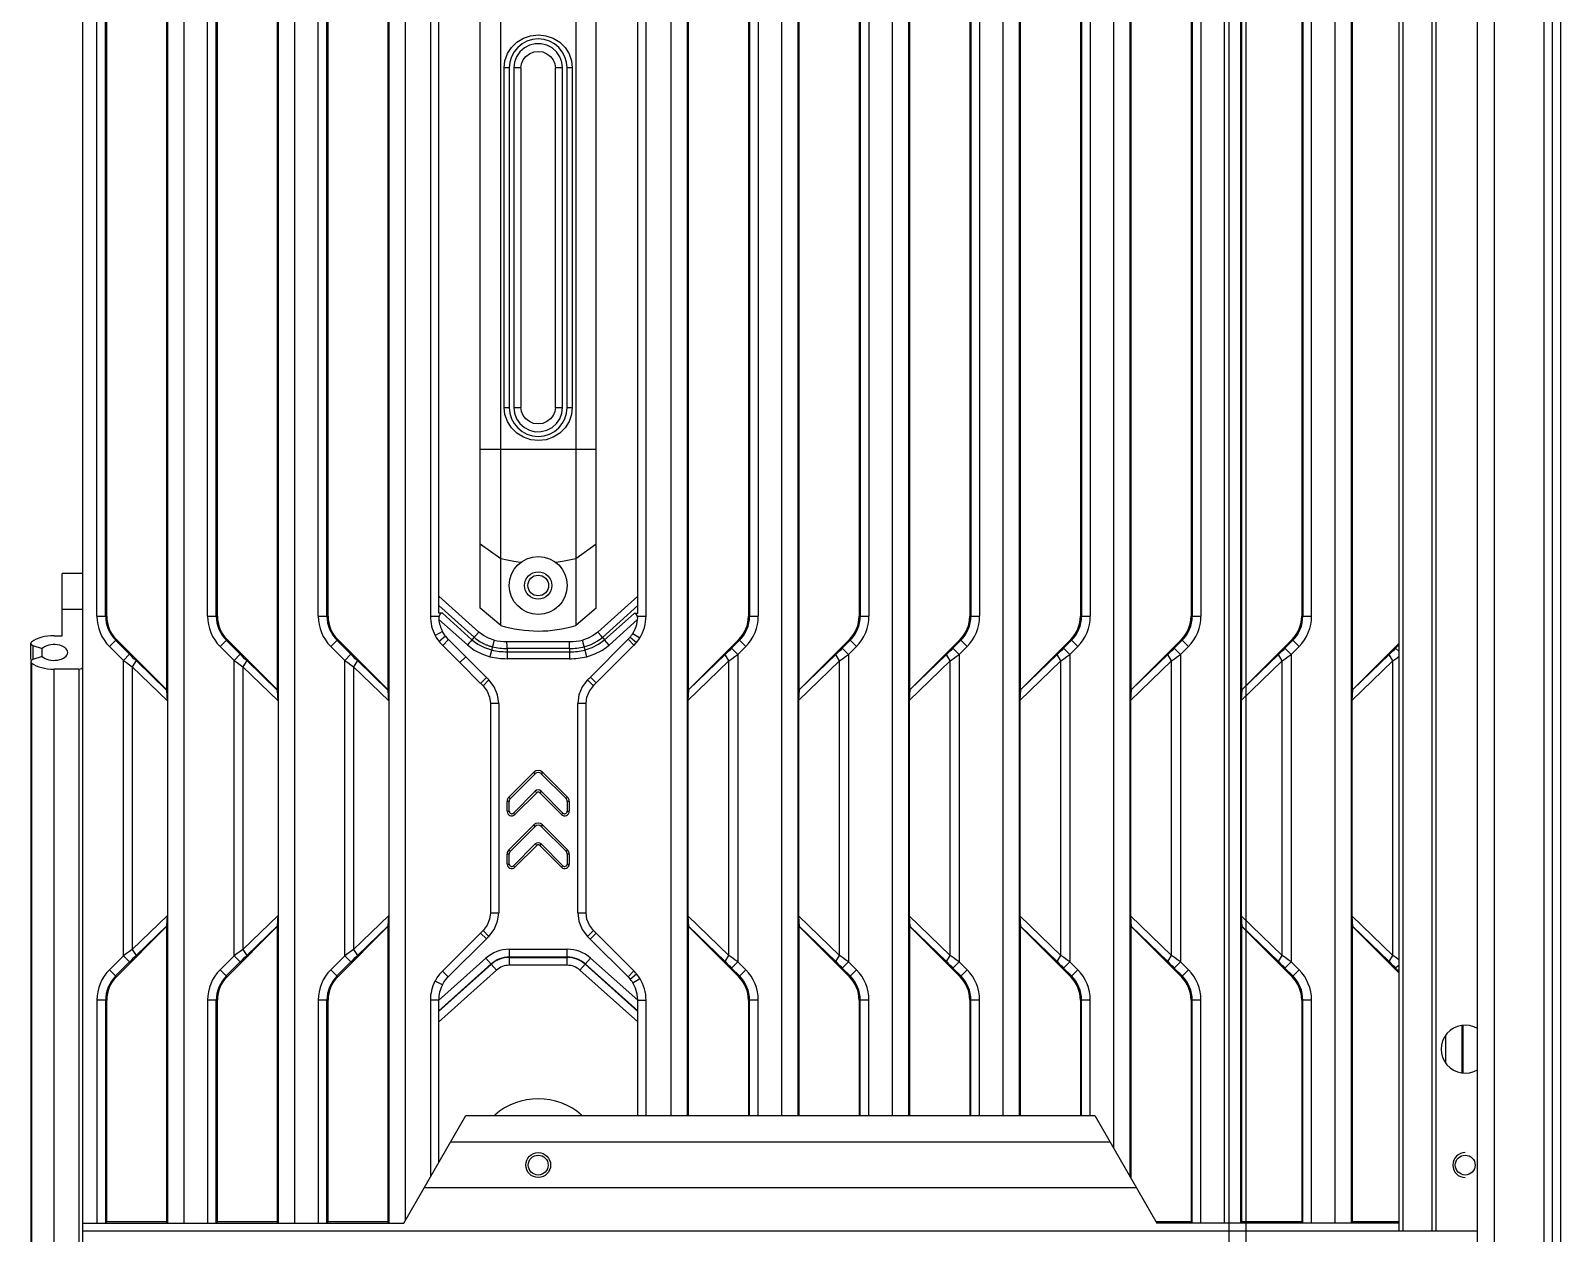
# Model space of a CAD drawing. Header units: millimetres. Extents: x -3132 to 28633, y 682 to 5849.
# Drawn here: x 23874.6 to 24059.4, y 4590.5 to 4735.7 of the extents above; entities that cross this region are included whole.
import ezdxf

# ---------------------------------------------------------------- set-up
doc = ezdxf.new("R2010")
doc.units = ezdxf.units.MM
doc.layers.add('02___PRT_ALL_AXES', color=7, linetype='Continuous')

# ---------------------------------------------------------------- blocks, each defined once
blk = doc.blocks.new('134567')
at = {"color": 7, "linetype": 'Continuous'}
for p, q in [((3525.58, -350.66), (3525.58, 376.34)), ((3535.82, 143.82), (3535.82, 366.84)), ((3537.81, 143.84), (3537.81, 366.84)), ((3549.19, 143.82), (3549.19, 366.84)), ((3551.18, 143.84), (3551.18, 366.84)), ((3562.56, 143.82), (3562.56, 366.84)), ((3564.55, 144.23), (3564.55, 366.84)), ((3596.61, 366.84), (3596.61, 156.84)), ((3598.61, 156.84), (3598.61, 366.84)), ((3609.98, 366.84), (3609.98, 156.84)), ((3611.98, 156.84), (3611.98, 366.84)), ((3623.35, 366.84), (3623.35, 156.84)), ((3625.35, 156.84), (3625.35, 366.84)), ((3636.72, 366.84), (3636.72, 156.84)), ((3638.72, 156.84), (3638.72, 366.84)), ((3650.09, 366.84), (3650.09, 152.93)), ((3652.09, 149.48), (3652.09, 366.84)), ((3663.46, 366.84), (3663.46, 143.84)), ((3665.46, 143.82), (3665.46, 366.84)), ((3694.08, -323.66), (3694.08, 349.34)), ((3696.08, 349.34), (3696.08, -323.66)), ((3703.08, 349.34), (3703.08, -323.66)), ((3676.83, 348.84), (3676.83, 143.84)), ((3678.83, 143.82), (3678.83, 348.84)), ((3684.58, 142.84), (3684.58, 348.84)), ((3685.08, 142.84), (3685.08, 348.84)), ((3688.58, 142.84), (3688.58, 346.84)), ((3689.08, 142.84), (3689.08, 323.84)), ((3535.67, 317.43), (3535.67, 208.26)), ((3549.04, 317.43), (3549.04, 208.26)), ((3562.41, 317.43), (3562.41, 208.26)), ((3598.75, 208.25), (3598.75, 317.44)), ((3612.12, 208.25), (3612.12, 317.44)), ((3625.49, 208.25), (3625.49, 317.44)), ((3638.86, 208.25), (3638.86, 317.44)), ((3652.23, 208.25), (3652.23, 317.44)), ((3665.6, 208.25), (3665.6, 317.44)), ((3678.97, 208.25), (3678.97, 317.44)), ((3576.05, 216.02), (3576.05, 309.67)), ((3585.11, 309.68), (3585.11, 216.01)), ((3527.26, 217.14), (3527.26, 308.55)), ((3528.31, 217.14), (3528.31, 308.55)), ((3528.45, 217.14), (3528.45, 308.55)), ((3540.63, 217.14), (3540.63, 308.55)), ((3541.68, 217.14), (3541.68, 308.55)), ((3541.82, 217.14), (3541.82, 308.55)), ((3554, 217.14), (3554, 308.55)), ((3555.05, 217.14), (3555.05, 308.55)), ((3555.19, 217.14), (3555.19, 308.55)), ((3567.55, 308.55), (3567.55, 217.14)), ((3568.55, 308.47), (3568.55, 217.49)), ((3573.58, 218.11), (3573.58, 307.58)), ((3587.58, 218.1), (3587.58, 307.59)), ((3592.61, 217.47), (3592.61, 308.49)), ((3593.61, 217.14), (3593.61, 308.54)), ((3605.98, 308.55), (3605.98, 217.14)), ((3606.11, 308.55), (3606.11, 217.14)), ((3607.17, 308.55), (3607.17, 217.14)), ((3619.35, 308.55), (3619.35, 217.14)), ((3619.48, 308.55), (3619.48, 217.14)), ((3620.54, 308.55), (3620.54, 217.14)), ((3632.72, 308.55), (3632.72, 217.14)), ((3632.85, 308.55), (3632.85, 217.14)), ((3633.91, 308.55), (3633.91, 217.14)), ((3646.09, 308.55), (3646.09, 217.14)), ((3646.22, 308.55), (3646.22, 217.14)), ((3647.28, 308.55), (3647.28, 217.14)), ((3659.46, 308.55), (3659.46, 217.14)), ((3659.59, 308.55), (3659.59, 217.14)), ((3660.65, 308.55), (3660.65, 217.14)), ((3672.83, 308.55), (3672.83, 217.14)), ((3672.96, 308.55), (3672.96, 217.14)), ((3674.02, 217.14), (3674.02, 308.55)), ((3576.46, 242.34), (3576.46, 283.34)), ((3577.08, 283.34), (3576.46, 283.34)), ((3577.08, 283.34), (3577.08, 242.34)), ((3577.63, 283.34), (3577.63, 242.34)), ((3578.5, 283.34), (3577.63, 283.34)), ((3578.5, 283.34), (3578.5, 242.34)), ((3582.67, 242.34), (3582.67, 283.34)), ((3583.53, 283.34), (3582.67, 283.34)), ((3583.53, 242.34), (3583.53, 283.34)), ((3584.08, 242.34), (3584.08, 283.34)), ((3584.7, 283.34), (3584.08, 283.34)), ((3584.7, 283.34), (3584.7, 242.34)), ((3576.46, 242.34), (3577.08, 242.34)), ((3577.63, 242.34), (3578.5, 242.34)), ((3582.67, 242.34), (3583.53, 242.34)), ((3584.08, 242.34), (3584.7, 242.34)), ((3573.58, 237.32), (3587.58, 237.32)), ((3576.05, 224.07), (3573.58, 225.84)), ((3587.58, 225.84), (3585.11, 224.06)), ((3523.08, 214.77), (3523.08, 222.28)), ((3525.58, 222.28), (3523.08, 222.28)), ((3573.4, 215.2), (3568.56, 219.55)), ((3572.85, 214.58), (3568.56, 218.43)), ((3576.05, 216.02), (3573.58, 218.11)), ((3592.61, 219.53), (3587.78, 215.2)), ((3592.61, 218.41), (3588.33, 214.57)), ((3525.58, 217.95), (3523.08, 217.95)), ((3527.26, 217.14), (3528.45, 217.14)), ((3540.63, 217.14), (3541.82, 217.14)), ((3554, 217.14), (3555.19, 217.14)), ((3567.55, 217.14), (3568.6, 217.14)), ((3569, 217.49), (3568.56, 217.49)), ((3568.57, 216.75), (3572.02, 213.66)), ((3569, 217.49), (3572.57, 214.28)), ((3587.58, 218.1), (3585.11, 216.01)), ((3588.6, 214.27), (3592.17, 217.47)), ((3589.15, 213.65), (3592.59, 216.73)), ((3592.61, 217.47), (3592.17, 217.47)), ((3592.56, 217.14), (3593.61, 217.14)), ((3605.98, 217.14), (3607.17, 217.14)), ((3619.35, 217.14), (3620.54, 217.14)), ((3632.72, 217.14), (3633.91, 217.14)), ((3646.09, 217.14), (3647.28, 217.14)), ((3659.46, 217.14), (3660.65, 217.14)), ((3672.83, 217.14), (3674.02, 217.14)), ((3522.08, 214.77), (3523.08, 214.77)), ((3569.01, 215.28), (3568.13, 214.81)), ((3569.38, 214.71), (3568.6, 214.09)), ((3572.85, 214.58), (3572.57, 214.28)), ((3572.85, 214.58), (3572.99, 214.75)), ((3572.99, 214.75), (3573.4, 215.2)), ((3588.18, 214.74), (3587.78, 215.2)), ((3588.33, 214.57), (3588.18, 214.74)), ((3588.33, 214.57), (3588.6, 214.27)), ((3591.69, 214.61), (3592.46, 213.97)), ((3592.01, 215.04), (3592.87, 214.51)), ((3519.27, 211.9), (3519.27, 213.86)), ((3519.52, 213.61), (3519.52, 211.9)), ((3519.52, 213.61), (3520.65, 213.23)), ((3520.65, 212.27), (3520.65, 213.23)), ((3529.62, 214.31), (3528.78, 213.47)), ((3528.78, 213.47), (3530.47, 211.78)), ((3531.21, 212.53), (3529.52, 214.22)), ((3535.67, 208.26), (3529.62, 214.31)), ((3542.99, 214.31), (3542.15, 213.47)), ((3542.15, 213.47), (3543.84, 211.78)), ((3544.58, 212.53), (3542.89, 214.22)), ((3549.04, 208.26), (3542.99, 214.31)), ((3556.36, 214.31), (3555.52, 213.47)), ((3555.52, 213.47), (3557.21, 211.78)), ((3557.95, 212.53), (3556.26, 214.22)), ((3562.41, 208.26), (3556.36, 214.31)), ((3569.73, 214.32), (3569.04, 213.59)), ((3569.04, 213.59), (3571.13, 211.53)), ((3571.83, 212.23), (3569.73, 214.32)), ((3575.25, 214.25), (3574.75, 212.24)), ((3574.98, 213.46), (3575.05, 213.44)), ((3576.8, 214.08), (3584.37, 214.07)), ((3576.81, 213.24), (3576.81, 212.84)), ((3584.36, 213.24), (3576.81, 213.24)), ((3576.81, 212.84), (3584.36, 212.84)), ((3584.36, 213.24), (3584.36, 212.84)), ((3586.44, 212.24), (3585.94, 214.25)), ((3591.44, 214.34), (3586.88, 209.78)), ((3587.59, 209.07), (3592.14, 213.62)), ((3589.15, 213.65), (3588.6, 214.27)), ((3591.44, 214.34), (3592.14, 213.62)), ((3604.81, 214.31), (3598.75, 208.25)), ((3604.9, 214.22), (3603.95, 213.27)), ((3603.95, 213.27), (3604.7, 212.52)), ((3604.7, 212.52), (3605.65, 213.47)), ((3605.65, 213.47), (3604.81, 214.31)), ((3618.18, 214.31), (3612.12, 208.25)), ((3618.27, 214.22), (3617.32, 213.27)), ((3617.32, 213.27), (3618.07, 212.52)), ((3618.07, 212.52), (3619.02, 213.47)), ((3619.02, 213.47), (3618.18, 214.31)), ((3631.55, 214.31), (3625.49, 208.25)), ((3631.64, 214.22), (3630.69, 213.27)), ((3630.69, 213.27), (3631.44, 212.52)), ((3631.44, 212.52), (3632.39, 213.47)), ((3632.39, 213.47), (3631.55, 214.31)), ((3644.92, 214.31), (3638.86, 208.25)), ((3645.01, 214.22), (3644.06, 213.27)), ((3644.06, 213.27), (3644.81, 212.52)), ((3644.81, 212.52), (3645.76, 213.47)), ((3645.76, 213.47), (3644.92, 214.31)), ((3658.29, 214.31), (3652.23, 208.25)), ((3658.38, 214.22), (3657.43, 213.27)), ((3657.43, 213.27), (3658.18, 212.52)), ((3658.18, 212.52), (3659.13, 213.47)), ((3659.13, 213.47), (3658.29, 214.31)), ((3671.66, 214.31), (3665.6, 208.25)), ((3671.75, 214.22), (3670.8, 213.27)), ((3670.8, 213.27), (3671.55, 212.52)), ((3671.55, 212.52), (3672.5, 213.47)), ((3672.5, 213.47), (3671.66, 214.31)), ((3684.58, 213.87), (3678.97, 208.25)), ((3684.58, 213.68), (3684.17, 213.27)), ((3684.58, 212.86), (3684.17, 213.27)), ((3519.27, 211.65), (3519.27, 138.68)), ((3519.39, 47.11), (3519.39, 211.46)), ((3520.65, 212.27), (3519.52, 211.9)), ((3522.08, 47.84), (3522.08, 210.73)), ((3525.08, 210.73), (3522.08, 210.73)), ((3525.08, 210.73), (3525.08, 47.84)), ((3530.47, 211.78), (3531.21, 212.53)), ((3530.47, 176.12), (3530.47, 211.78)), ((3532, 211.76), (3531.54, 211.01)), ((3531.54, 211.01), (3531.54, 176.89)), ((3531.54, 211.01), (3535.78, 206.92)), ((3535.71, 208.17), (3532, 211.76)), ((3543.84, 211.78), (3544.58, 212.53)), ((3543.84, 176.12), (3543.84, 211.78)), ((3545.37, 211.76), (3544.91, 211.01)), ((3544.91, 211.01), (3544.91, 176.89)), ((3544.91, 211.01), (3549.15, 206.92)), ((3549.08, 208.17), (3545.37, 211.76)), ((3557.21, 211.78), (3557.95, 212.53)), ((3557.21, 176.12), (3557.21, 211.78)), ((3558.74, 211.76), (3558.28, 211.01)), ((3558.28, 211.01), (3558.28, 176.89)), ((3558.28, 211.01), (3562.52, 206.92)), ((3562.45, 208.17), (3558.74, 211.76)), ((3571.83, 212.23), (3571.13, 211.53)), ((3571.13, 211.53), (3573.62, 209.02)), ((3574.33, 209.73), (3571.83, 212.23)), ((3584.35, 212), (3576.81, 212)), ((3598.67, 206.96), (3603.63, 211.75)), ((3603.17, 212.49), (3598.74, 208.22)), ((3603.63, 211.75), (3603.17, 212.49)), ((3603.63, 176.15), (3603.63, 211.75)), ((3604.7, 212.52), (3604.7, 175.38)), ((3612.04, 206.96), (3617, 211.75)), ((3616.54, 212.49), (3612.11, 208.22)), ((3617, 211.75), (3616.54, 212.49)), ((3617, 176.15), (3617, 211.75)), ((3618.07, 212.52), (3618.07, 175.38)), ((3625.41, 206.96), (3630.37, 211.75)), ((3629.91, 212.49), (3625.48, 208.22)), ((3630.37, 211.75), (3629.91, 212.49)), ((3630.37, 176.15), (3630.37, 211.75)), ((3631.44, 212.52), (3631.44, 175.38)), ((3638.78, 206.96), (3643.74, 211.75)), ((3643.28, 212.49), (3638.85, 208.22)), ((3643.74, 211.75), (3643.28, 212.49)), ((3643.74, 176.15), (3643.74, 211.75)), ((3644.81, 212.52), (3644.81, 175.38)), ((3652.15, 206.96), (3657.11, 211.75)), ((3656.65, 212.49), (3652.22, 208.22)), ((3657.11, 211.75), (3656.65, 212.49)), ((3657.11, 176.15), (3657.11, 211.75)), ((3658.18, 212.52), (3658.18, 175.38)), ((3665.52, 206.96), (3670.48, 211.75)), ((3670.02, 212.49), (3665.59, 208.22)), ((3670.48, 211.75), (3670.02, 212.49)), ((3670.48, 176.15), (3670.48, 211.75)), ((3671.55, 212.52), (3671.55, 175.38)), ((3678.89, 206.96), (3683.85, 211.75)), ((3683.39, 212.49), (3678.96, 208.22)), ((3683.85, 211.75), (3683.39, 212.49)), ((3683.85, 176.15), (3683.85, 211.75)), ((3574.33, 209.73), (3573.62, 209.02)), ((3574.62, 209.45), (3573.91, 208.74)), ((3586.54, 209.44), (3587.25, 208.74)), ((3586.88, 209.78), (3587.59, 209.07)), ((3535.67, 208.26), (3535.71, 208.17)), ((3535.78, 206.92), (3535.71, 208.17)), ((3549.04, 208.26), (3549.08, 208.17)), ((3549.15, 206.92), (3549.08, 208.17)), ((3562.41, 208.26), (3562.45, 208.17)), ((3562.52, 206.92), (3562.45, 208.17)), ((3598.74, 208.22), (3598.67, 206.96)), ((3598.75, 208.25), (3598.74, 208.22)), ((3612.11, 208.22), (3612.04, 206.96)), ((3612.12, 208.25), (3612.11, 208.22)), ((3625.48, 208.22), (3625.41, 206.96)), ((3625.49, 208.25), (3625.48, 208.22)), ((3638.85, 208.22), (3638.78, 206.96)), ((3638.86, 208.25), (3638.85, 208.22)), ((3652.22, 208.22), (3652.15, 206.96)), ((3652.23, 208.25), (3652.22, 208.22)), ((3665.59, 208.22), (3665.52, 206.96)), ((3665.6, 208.25), (3665.59, 208.22)), ((3678.96, 208.22), (3678.89, 206.96)), ((3678.97, 208.25), (3678.96, 208.22)), ((3535.78, 206.92), (3535.78, 180.98)), ((3549.15, 206.92), (3549.15, 180.98)), ((3562.52, 206.92), (3562.52, 180.98)), ((3574.81, 206.6), (3574.81, 181.3)), ((3575.81, 206.6), (3574.81, 206.6)), ((3575.81, 206.6), (3575.81, 181.3)), ((3585.36, 181.3), (3585.36, 206.6)), ((3586.36, 206.6), (3585.36, 206.6)), ((3586.36, 181.3), (3586.36, 206.6)), ((3598.67, 206.96), (3598.67, 180.94)), ((3612.04, 206.96), (3612.04, 180.94)), ((3625.41, 206.96), (3625.41, 180.94)), ((3638.78, 206.96), (3638.78, 180.94)), ((3652.15, 206.96), (3652.15, 180.94)), ((3665.52, 206.96), (3665.52, 180.94)), ((3678.89, 206.96), (3678.89, 180.94)), ((3580.05, 198.29), (3577.05, 195.29)), ((3577.23, 195.11), (3580.23, 198.11)), ((3580.23, 198.11), (3580.05, 198.29)), ((3581.11, 198.29), (3580.94, 198.11)), ((3580.94, 198.11), (3583.94, 195.11)), ((3584.11, 195.29), (3581.11, 198.29)), ((3580.23, 195.99), (3577.6, 193.36)), ((3580.41, 195.81), (3580.23, 195.99)), ((3580.94, 195.99), (3580.76, 195.81)), ((3583.57, 193.36), (3580.94, 195.99)), ((3576.83, 193.57), (3576.83, 194.76)), ((3577.08, 194.76), (3576.83, 194.76)), ((3577.05, 195.29), (3577.23, 195.11)), ((3577.08, 193.57), (3577.08, 194.76)), ((3577.77, 193.18), (3580.41, 195.81)), ((3580.76, 195.81), (3583.39, 193.18)), ((3583.94, 195.11), (3584.11, 195.29)), ((3584.08, 194.76), (3584.08, 193.57)), ((3584.33, 194.76), (3584.08, 194.76)), ((3584.33, 194.76), (3584.33, 193.57)), ((3576.83, 193.57), (3577.08, 193.57)), ((3577.6, 193.36), (3577.77, 193.18)), ((3583.39, 193.18), (3583.57, 193.36)), ((3584.08, 193.57), (3584.33, 193.57)), ((3580.05, 191.92), (3577.05, 188.92)), ((3577.23, 188.75), (3580.23, 191.75)), ((3580.23, 191.75), (3580.05, 191.92)), ((3581.11, 191.92), (3580.94, 191.75)), ((3580.94, 191.75), (3583.94, 188.75)), ((3584.11, 188.92), (3581.11, 191.92)), ((3577.05, 188.92), (3577.23, 188.75)), ((3580.23, 189.63), (3577.6, 186.99)), ((3577.77, 186.82), (3580.41, 189.45)), ((3580.41, 189.45), (3580.23, 189.63)), ((3580.94, 189.63), (3580.76, 189.45)), ((3580.76, 189.45), (3583.39, 186.82)), ((3583.57, 186.99), (3580.94, 189.63)), ((3583.94, 188.75), (3584.11, 188.92)), ((3576.83, 187.2), (3576.83, 188.39)), ((3577.08, 188.39), (3576.83, 188.39)), ((3576.83, 187.2), (3577.08, 187.2)), ((3577.08, 187.2), (3577.08, 188.39)), ((3577.6, 186.99), (3577.77, 186.82)), ((3583.39, 186.82), (3583.57, 186.99)), ((3584.08, 188.39), (3584.08, 187.2)), ((3584.33, 188.39), (3584.08, 188.39)), ((3584.08, 187.2), (3584.33, 187.2)), ((3584.33, 188.39), (3584.33, 187.2)), ((3574.81, 181.3), (3575.81, 181.3)), ((3585.36, 181.3), (3586.36, 181.3)), ((3529.62, 173.59), (3535.67, 179.64)), ((3535.78, 180.98), (3531.54, 176.89)), ((3532, 176.14), (3535.71, 179.73)), ((3535.67, 179.64), (3535.71, 179.73)), ((3535.67, 179.64), (3535.67, 143.98)), ((3535.71, 179.73), (3535.78, 180.98)), ((3542.99, 173.59), (3549.04, 179.64)), ((3549.15, 180.98), (3544.91, 176.89)), ((3545.37, 176.14), (3549.08, 179.73)), ((3549.04, 179.64), (3549.08, 179.73)), ((3549.04, 179.64), (3549.04, 143.98)), ((3549.08, 179.73), (3549.15, 180.98)), ((3556.36, 173.59), (3562.41, 179.64)), ((3562.52, 180.98), (3558.28, 176.89)), ((3558.74, 176.14), (3562.45, 179.73)), ((3562.41, 179.64), (3562.45, 179.73)), ((3562.41, 179.64), (3562.41, 143.98)), ((3562.45, 179.73), (3562.52, 180.98)), ((3598.67, 180.94), (3598.74, 179.67)), ((3603.63, 176.15), (3598.67, 180.94)), ((3598.74, 179.68), (3603.17, 175.41)), ((3598.75, 156.84), (3598.75, 179.65)), ((3598.75, 179.65), (3604.81, 173.59)), ((3612.04, 180.94), (3612.11, 179.67)), ((3617, 176.15), (3612.04, 180.94)), ((3612.11, 179.68), (3616.54, 175.41)), ((3612.12, 156.84), (3612.12, 179.65)), ((3612.12, 179.65), (3618.18, 173.59)), ((3625.41, 180.94), (3625.48, 179.67)), ((3630.37, 176.15), (3625.41, 180.94)), ((3625.48, 179.68), (3629.91, 175.41)), ((3625.49, 156.84), (3625.49, 179.65)), ((3625.49, 179.65), (3631.55, 173.59)), ((3638.78, 180.94), (3638.85, 179.67)), ((3643.74, 176.15), (3638.78, 180.94)), ((3638.85, 179.68), (3643.28, 175.41)), ((3638.86, 156.84), (3638.86, 179.65)), ((3638.86, 179.65), (3644.92, 173.59)), ((3652.15, 180.94), (3652.22, 179.67)), ((3657.11, 176.15), (3652.15, 180.94)), ((3652.22, 179.68), (3656.65, 175.41)), ((3652.23, 149.22), (3652.23, 179.65)), ((3652.23, 179.65), (3658.29, 173.59)), ((3665.52, 180.94), (3665.59, 179.67)), ((3670.48, 176.15), (3665.52, 180.94)), ((3665.59, 179.68), (3670.02, 175.41)), ((3665.6, 143.98), (3665.6, 179.65)), ((3665.6, 179.65), (3671.66, 173.59)), ((3678.89, 180.94), (3678.96, 179.67)), ((3683.85, 176.15), (3678.89, 180.94)), ((3678.96, 179.68), (3683.39, 175.41)), ((3678.97, 143.98), (3678.97, 179.65)), ((3678.97, 179.65), (3684.58, 174.03)), ((3573.61, 178.86), (3569.02, 174.28)), ((3569.72, 173.57), (3574.32, 178.16)), ((3574.32, 178.16), (3573.61, 178.86)), ((3574.62, 178.46), (3573.92, 179.17)), ((3586.55, 178.45), (3587.25, 179.16)), ((3587.58, 178.84), (3586.87, 178.13)), ((3586.87, 178.13), (3591.43, 173.57)), ((3592.12, 174.29), (3587.58, 178.84)), ((3530.47, 176.12), (3528.78, 174.43)), ((3531.21, 175.37), (3530.47, 176.12)), ((3531.54, 176.89), (3532, 176.14)), ((3543.84, 176.12), (3542.15, 174.43)), ((3544.58, 175.37), (3543.84, 176.12)), ((3544.91, 176.89), (3545.37, 176.14)), ((3557.21, 176.12), (3555.52, 174.43)), ((3557.95, 175.37), (3557.21, 176.12)), ((3558.28, 176.89), (3558.74, 176.14)), ((3574.26, 175.83), (3568.55, 170.71)), ((3575.56, 174.39), (3574.26, 175.83)), ((3577.08, 176.91), (3577.08, 174.97)), ((3577.08, 176.91), (3584.09, 176.91)), ((3584.09, 175.96), (3577.08, 175.96)), ((3577.08, 175.92), (3584.09, 175.92)), ((3584.09, 174.97), (3584.09, 176.91)), ((3586.91, 175.84), (3585.61, 174.39)), ((3592.61, 170.74), (3586.91, 175.84)), ((3603.17, 175.41), (3603.63, 176.15)), ((3616.54, 175.41), (3617, 176.15)), ((3629.91, 175.41), (3630.37, 176.15)), ((3643.28, 175.41), (3643.74, 176.15)), ((3656.65, 175.41), (3657.11, 176.15)), ((3670.02, 175.41), (3670.48, 176.15)), ((3683.39, 175.41), (3683.85, 176.15)), ((3528.78, 174.43), (3529.62, 173.59)), ((3531.21, 175.37), (3529.52, 173.68)), ((3542.15, 174.43), (3542.99, 173.59)), ((3542.89, 173.68), (3544.58, 175.37)), ((3555.52, 174.43), (3556.36, 173.59)), ((3556.26, 173.68), (3557.95, 175.37)), ((3574.9, 175.13), (3568.55, 169.43)), ((3568.55, 169.38), (3574.93, 175.09)), ((3568.55, 168.1), (3575.56, 174.39)), ((3569.72, 173.57), (3569.02, 174.28)), ((3584.09, 174.97), (3577.08, 174.97)), ((3585.61, 174.39), (3592.61, 168.13)), ((3586.24, 175.1), (3592.61, 169.4)), ((3592.61, 169.46), (3586.27, 175.13)), ((3591.43, 173.57), (3592.12, 174.29)), ((3591.69, 173.29), (3592.46, 173.93)), ((3604.7, 175.38), (3603.95, 174.63)), ((3604.9, 173.68), (3603.95, 174.63)), ((3605.65, 174.43), (3604.7, 175.38)), ((3604.81, 173.59), (3605.65, 174.43)), ((3618.07, 175.38), (3617.32, 174.63)), ((3618.27, 173.68), (3617.32, 174.63)), ((3619.02, 174.43), (3618.07, 175.38)), ((3618.18, 173.59), (3619.02, 174.43)), ((3631.44, 175.38), (3630.69, 174.63)), ((3631.64, 173.68), (3630.69, 174.63)), ((3632.39, 174.43), (3631.44, 175.38)), ((3631.55, 173.59), (3632.39, 174.43)), ((3644.81, 175.38), (3644.06, 174.63)), ((3645.01, 173.68), (3644.06, 174.63)), ((3645.76, 174.43), (3644.81, 175.38)), ((3644.92, 173.59), (3645.76, 174.43)), ((3658.18, 175.38), (3657.43, 174.63)), ((3658.38, 173.68), (3657.43, 174.63)), ((3659.13, 174.43), (3658.18, 175.38)), ((3658.29, 173.59), (3659.13, 174.43)), ((3671.55, 175.38), (3670.8, 174.63)), ((3671.75, 173.68), (3670.8, 174.63)), ((3672.5, 174.43), (3671.55, 175.38)), ((3671.66, 173.59), (3672.5, 174.43)), ((3684.58, 174.22), (3684.17, 174.63)), ((3569, 172.6), (3568.11, 173.05)), ((3592.02, 172.86), (3592.86, 173.39)), ((3527.26, 170.76), (3527.26, 143.84)), ((3528.45, 170.76), (3527.26, 170.76)), ((3528.31, 170.76), (3528.31, 143.84)), ((3528.45, 143.98), (3528.45, 170.76)), ((3540.63, 170.76), (3540.63, 143.84)), ((3541.82, 170.76), (3540.63, 170.76)), ((3541.68, 143.84), (3541.68, 170.76)), ((3541.82, 143.98), (3541.82, 170.76)), ((3554, 170.76), (3554, 143.84)), ((3555.19, 170.76), (3554, 170.76)), ((3555.05, 143.84), (3555.05, 170.76)), ((3555.19, 143.98), (3555.19, 170.76)), ((3567.55, 170.76), (3567.55, 149.43)), ((3568.55, 170.76), (3567.55, 170.76)), ((3568.55, 170.76), (3568.55, 151.16)), ((3592.61, 170.74), (3593.61, 170.75)), ((3592.61, 156.84), (3592.61, 170.74)), ((3593.61, 156.84), (3593.61, 170.75)), ((3605.98, 170.76), (3605.98, 156.84)), ((3607.17, 170.76), (3605.98, 170.76)), ((3606.11, 156.84), (3606.11, 170.76)), ((3607.17, 156.84), (3607.17, 170.76)), ((3619.35, 170.76), (3619.35, 156.84)), ((3620.54, 170.76), (3619.35, 170.76)), ((3619.48, 156.84), (3619.48, 170.76)), ((3620.54, 156.84), (3620.54, 170.76)), ((3633.91, 170.76), (3632.72, 170.76)), ((3632.72, 170.76), (3632.72, 156.84)), ((3632.85, 156.84), (3632.85, 170.76)), ((3633.91, 156.84), (3633.91, 170.76)), ((3647.28, 170.76), (3646.09, 170.76)), ((3646.09, 170.76), (3646.09, 156.84)), ((3646.22, 156.84), (3646.22, 170.76)), ((3647.28, 156.84), (3647.28, 170.76)), ((3660.65, 170.76), (3659.46, 170.76)), ((3659.46, 170.76), (3659.46, 143.98)), ((3659.59, 143.84), (3659.59, 170.76)), ((3660.65, 143.84), (3660.65, 170.76)), ((3674.02, 170.76), (3672.83, 170.76)), ((3672.83, 170.76), (3672.83, 143.98)), ((3672.96, 143.84), (3672.96, 170.76)), ((3674.02, 143.84), (3674.02, 170.76)), ((3690.2, 166.43), (3690.2, 163.26)), ((3692.2, 161.98), (3692.2, 167.71)), ((3692.34, 161.98), (3692.34, 167.7)), ((3564.33, 143.84), (3571.83, 156.84)), ((3571.83, 156.84), (3647.83, 156.84)), ((3647.83, 156.84), (3655.34, 143.84)), ((3649.71, 153.59), (3569.96, 153.59)), ((3652.89, 148.09), (3566.78, 148.09)), ((3525.58, 143.84), (3564.33, 143.84)), ((3694.08, 142.84), (3525.58, 142.84)), ((3528.31, 143.84), (3528.45, 143.98)), ((3535.67, 143.98), (3528.45, 143.98)), ((3541.68, 143.84), (3541.82, 143.98)), ((3549.04, 143.98), (3541.82, 143.98)), ((3555.05, 143.84), (3555.19, 143.98)), ((3562.41, 143.98), (3555.19, 143.98)), ((3659.46, 143.98), (3655.26, 143.98)), ((3684.58, 143.84), (3655.34, 143.84)), ((3659.59, 143.84), (3659.46, 143.98)), ((3665.47, 143.84), (3665.51, 143.88)), ((3665.51, 143.88), (3665.6, 143.98)), ((3672.83, 143.98), (3665.6, 143.98)), ((3672.96, 143.84), (3672.83, 143.98)), ((3678.84, 143.84), (3678.88, 143.88)), ((3678.88, 143.88), (3678.97, 143.98)), ((3684.58, 143.98), (3678.97, 143.98))]:
    blk.add_line(p, q, dxfattribs=at)
for points in [[(3576.46, 283.34), (3576.56, 284.2), (3576.87, 285.07), (3577.35, 285.83), (3578, 286.46), (3578.79, 286.95), (3579.66, 287.24), (3580.6, 287.34)], [(3580.6, 287.34), (3581.52, 287.24), (3582.39, 286.94), (3583.18, 286.45), (3583.83, 285.81), (3584.31, 285.05), (3584.61, 284.19), (3584.7, 283.34)], [(3583.53, 283.34), (3583.45, 284.04), (3583.2, 284.7), (3582.8, 285.29), (3582.26, 285.77), (3581.63, 286.1), (3580.94, 286.27), (3580.23, 286.27), (3579.54, 286.1), (3578.91, 285.77), (3578.37, 285.29), (3577.97, 284.7), (3577.72, 284.04), (3577.63, 283.34)], [(3578.5, 283.34), (3578.56, 283.84), (3578.76, 284.31), (3579.09, 284.73), (3579.52, 285.06), (3580.04, 285.27), (3580.58, 285.34), (3581.13, 285.27), (3581.64, 285.06), (3582.08, 284.73), (3582.4, 284.31), (3582.6, 283.83), (3582.67, 283.34)], [(3580.6, 238.34), (3579.67, 238.44), (3578.8, 238.74), (3578, 239.23), (3577.35, 239.87), (3576.86, 240.63), (3576.55, 241.5), (3576.46, 242.34)], [(3577.63, 242.34), (3577.72, 241.65), (3577.97, 240.98), (3578.37, 240.39), (3578.91, 239.92), (3579.54, 239.58), (3580.23, 239.41), (3580.94, 239.42), (3581.63, 239.58), (3582.26, 239.92), (3582.79, 240.39), (3583.2, 240.98), (3583.45, 241.65), (3583.53, 242.34)], [(3582.67, 242.34), (3582.6, 241.85), (3582.4, 241.38), (3582.08, 240.96), (3581.64, 240.63), (3581.13, 240.42), (3580.58, 240.35), (3580.03, 240.42), (3579.52, 240.63), (3579.09, 240.96), (3578.76, 241.38), (3578.56, 241.85), (3578.5, 242.34)], [(3584.7, 242.34), (3584.61, 241.49), (3584.3, 240.63), (3583.82, 239.87), (3583.18, 239.24), (3582.4, 238.75), (3581.53, 238.45), (3580.6, 238.34)], [(3578.45, 223.62), (3577.65, 223.74), (3576.84, 223.88), (3576.05, 224.07)], [(3585.11, 224.06), (3584.32, 223.88), (3583.52, 223.73), (3582.72, 223.62)], [(3568.6, 217.14), (3568.58, 217.02), (3568.57, 216.89), (3568.57, 216.75)], [(3569, 217.49), (3568.83, 217.45), (3568.69, 217.33), (3568.6, 217.14)], [(3592.01, 215.04), (3592.29, 215.57), (3592.48, 216.14), (3592.59, 216.73)], [(3592.56, 217.14), (3592.46, 217.32), (3592.33, 217.43), (3592.17, 217.47)], [(3592.59, 216.73), (3592.6, 216.88), (3592.59, 217.02), (3592.56, 217.14)], [(3568.13, 214.81), (3568.26, 214.57), (3568.42, 214.33), (3568.6, 214.09)], [(3569.38, 214.71), (3569.24, 214.89), (3569.12, 215.08), (3569.01, 215.28)], [(3572.85, 214.58), (3573.06, 214.41), (3573.24, 214.27), (3573.41, 214.15), (3573.57, 214.05), (3573.72, 213.97), (3573.85, 213.9), (3573.97, 213.83), (3574.09, 213.78), (3574.19, 213.73), (3574.29, 213.69), (3574.38, 213.66), (3574.46, 213.62), (3574.54, 213.6), (3574.61, 213.57), (3574.67, 213.55), (3574.73, 213.53), (3574.79, 213.51), (3574.84, 213.5), (3574.89, 213.48), (3574.93, 213.47), (3574.98, 213.46)], [(3575.25, 214.25), (3574.58, 214.47), (3573.96, 214.79), (3573.4, 215.2)], [(3587.78, 215.2), (3587.23, 214.79), (3586.61, 214.47), (3585.94, 214.25)], [(3586.14, 213.44), (3586.99, 213.73), (3587.72, 214.12), (3588.33, 214.57)], [(3591.69, 214.61), (3591.61, 214.52), (3591.52, 214.43), (3591.44, 214.34)], [(3591.69, 214.61), (3591.74, 214.67), (3591.78, 214.72), (3591.82, 214.77), (3591.86, 214.82), (3591.89, 214.86), (3591.92, 214.9), (3591.95, 214.94), (3591.97, 214.98), (3591.99, 215.01), (3592.01, 215.04)], [(3592.46, 213.97), (3592.6, 214.15), (3592.74, 214.33), (3592.86, 214.51)], [(3572.57, 214.28), (3572.43, 214.11), (3572.24, 213.9), (3572.02, 213.66)], [(3572.02, 213.66), (3572.85, 213.04), (3573.77, 212.57), (3574.75, 212.24)], [(3572.57, 214.28), (3573.3, 213.74), (3574.1, 213.33), (3574.95, 213.05)], [(3576.81, 213.24), (3576.81, 213.47), (3576.8, 214.08)], [(3576.81, 212.84), (3576.81, 212.61), (3576.81, 212)], [(3584.36, 212.84), (3584.36, 212.61), (3584.35, 212)], [(3584.36, 213.24), (3584.36, 213.47), (3584.36, 213.75), (3584.37, 214.07)], [(3586.24, 213.05), (3587.08, 213.33), (3587.87, 213.74), (3588.6, 214.27)], [(3586.44, 212.24), (3587.42, 212.57), (3588.33, 213.04), (3589.15, 213.65)], [(3592.14, 213.62), (3592.25, 213.73), (3592.35, 213.85), (3592.46, 213.97)], [(3603.95, 213.27), (3603.68, 213), (3603.42, 212.74), (3603.17, 212.49)], [(3617.32, 213.27), (3617.05, 213), (3616.79, 212.74), (3616.54, 212.49)], [(3630.69, 213.27), (3630.42, 213), (3630.16, 212.74), (3629.91, 212.49)], [(3644.06, 213.27), (3643.79, 213), (3643.53, 212.74), (3643.28, 212.49)], [(3657.43, 213.27), (3657.16, 213), (3656.9, 212.74), (3656.65, 212.49)], [(3670.8, 213.27), (3670.53, 213), (3670.27, 212.74), (3670.02, 212.49)], [(3684.17, 213.27), (3683.9, 213), (3683.64, 212.74), (3683.39, 212.49)], [(3530.47, 211.78), (3530.83, 211.52), (3531.19, 211.26), (3531.54, 211.01)], [(3532, 211.76), (3531.74, 212), (3531.48, 212.26), (3531.21, 212.53)], [(3543.84, 211.78), (3544.2, 211.52), (3544.56, 211.26), (3544.91, 211.01)], [(3545.37, 211.76), (3545.11, 212), (3544.85, 212.26), (3544.58, 212.53)], [(3557.21, 211.78), (3557.57, 211.52), (3557.93, 211.26), (3558.28, 211.01)], [(3558.74, 211.76), (3558.48, 212), (3558.22, 212.26), (3557.95, 212.53)], [(3603.63, 211.75), (3603.98, 212), (3604.33, 212.26), (3604.7, 212.52)], [(3617, 211.75), (3617.35, 212), (3617.7, 212.26), (3618.07, 212.52)], [(3630.37, 211.75), (3630.72, 212), (3631.07, 212.26), (3631.44, 212.52)], [(3643.74, 211.75), (3644.09, 212), (3644.44, 212.26), (3644.81, 212.52)], [(3657.11, 211.75), (3657.46, 212), (3657.81, 212.26), (3658.18, 212.52)], [(3670.48, 211.75), (3670.83, 212), (3671.18, 212.26), (3671.55, 212.52)], [(3683.85, 211.75), (3684.2, 212), (3684.56, 212.26), (3684.58, 212.28)], [(3575.81, 206.6), (3575.67, 207.62), (3575.27, 208.59), (3574.62, 209.45)], [(3586.54, 209.44), (3585.89, 208.59), (3585.49, 207.62), (3585.36, 206.6)], [(3573.91, 208.74), (3574.41, 208.09), (3574.71, 207.36), (3574.81, 206.6)], [(3586.36, 206.6), (3586.46, 207.36), (3586.76, 208.09), (3587.25, 208.74)], [(3574.81, 181.3), (3574.71, 180.54), (3574.41, 179.81), (3573.92, 179.17)], [(3574.62, 178.46), (3575.27, 179.31), (3575.67, 180.28), (3575.81, 181.3)], [(3585.36, 181.3), (3585.49, 180.28), (3585.89, 179.31), (3586.55, 178.45)], [(3587.25, 179.16), (3586.76, 179.81), (3586.46, 180.53), (3586.36, 181.3)], [(3612.12, 179.65), (3612.11, 179.66), (3612.11, 179.67), (3612.11, 179.68)], [(3625.49, 179.65), (3625.48, 179.66), (3625.48, 179.67), (3625.48, 179.68)], [(3638.86, 179.65), (3638.85, 179.66), (3638.85, 179.67), (3638.85, 179.68)], [(3652.23, 179.65), (3652.22, 179.66), (3652.22, 179.67), (3652.22, 179.68)], [(3665.6, 179.65), (3665.59, 179.66), (3665.59, 179.67), (3665.59, 179.68)], [(3678.97, 179.65), (3678.96, 179.66), (3678.96, 179.67), (3678.96, 179.68)], [(3531.54, 176.89), (3531.19, 176.64), (3530.83, 176.38), (3530.47, 176.12)], [(3531.21, 175.37), (3531.48, 175.64), (3531.74, 175.9), (3532, 176.14)], [(3544.91, 176.89), (3544.56, 176.64), (3544.2, 176.38), (3543.84, 176.12)], [(3544.58, 175.37), (3544.85, 175.64), (3545.11, 175.9), (3545.37, 176.14)], [(3558.28, 176.89), (3557.93, 176.64), (3557.57, 176.38), (3557.21, 176.12)], [(3557.95, 175.37), (3558.22, 175.64), (3558.48, 175.9), (3558.74, 176.14)], [(3604.7, 175.38), (3604.33, 175.64), (3603.98, 175.9), (3603.63, 176.15)], [(3618.07, 175.38), (3617.7, 175.64), (3617.35, 175.9), (3617, 176.15)], [(3631.44, 175.38), (3631.07, 175.64), (3630.72, 175.9), (3630.37, 176.15)], [(3644.81, 175.38), (3644.44, 175.64), (3644.09, 175.9), (3643.74, 176.15)], [(3658.18, 175.38), (3657.81, 175.64), (3657.46, 175.9), (3657.11, 176.15)], [(3671.55, 175.38), (3671.18, 175.64), (3670.83, 175.9), (3670.48, 176.15)], [(3684.58, 175.62), (3684.56, 175.64), (3684.2, 175.9), (3683.85, 176.15)], [(3569.02, 174.28), (3568.65, 173.89), (3568.35, 173.47), (3568.11, 173.05)], [(3592.46, 173.93), (3592.35, 174.06), (3592.24, 174.18), (3592.12, 174.29)], [(3592.86, 173.39), (3592.74, 173.57), (3592.6, 173.75), (3592.46, 173.93)], [(3603.17, 175.41), (3603.42, 175.16), (3603.68, 174.9), (3603.95, 174.63)], [(3616.54, 175.41), (3616.79, 175.16), (3617.05, 174.9), (3617.32, 174.63)], [(3629.91, 175.41), (3630.16, 175.16), (3630.42, 174.9), (3630.69, 174.63)], [(3643.28, 175.41), (3643.53, 175.16), (3643.79, 174.9), (3644.06, 174.63)], [(3656.65, 175.41), (3656.9, 175.16), (3657.16, 174.9), (3657.43, 174.63)], [(3670.02, 175.41), (3670.27, 175.16), (3670.53, 174.9), (3670.8, 174.63)], [(3683.39, 175.41), (3683.64, 175.16), (3683.9, 174.9), (3684.17, 174.63)], [(3684.58, 175.04), (3684.42, 174.88), (3684.17, 174.63)], [(3569, 172.6), (3569.19, 172.93), (3569.43, 173.26), (3569.72, 173.57)], [(3591.43, 173.57), (3591.52, 173.48), (3591.61, 173.39), (3591.69, 173.29)], [(3592.01, 172.86), (3591.92, 173), (3591.81, 173.14), (3591.69, 173.29)], [(3592.61, 170.74), (3592.55, 171.48), (3592.35, 172.19), (3592.01, 172.86)], [(3535.8, 143.84), (3535.77, 143.88), (3535.67, 143.98)], [(3549.17, 143.84), (3549.14, 143.88), (3549.04, 143.98)], [(3562.54, 143.84), (3562.51, 143.88), (3562.41, 143.98)]]:
    blk.add_lwpolyline(points, dxfattribs=at)
for centre, radius in [((3580.58, 220.84), 3.5), ((3580.58, 220.84), 1.65), ((3580.58, 220.84), 1.25), ((3580.58, 150.84), 1.5), ((3580.58, 150.84), 1.2), ((3692.58, 150.84), 1.2)]:
    blk.add_circle(centre, radius, dxfattribs=at)
for centre, radius, start, end in [((3580.58, 283.34), 3.5, 0, 180), ((3580.58, 242.34), 3.5, 180, 0), ((3532.45, 217.14), 5.19, 180, 225), ((3532.45, 217.14), 4.13, 180, 225), ((3532.45, 217.14), 4, 180, 225), ((3545.82, 217.14), 5.19, 180, 225), ((3545.82, 217.14), 4.13, 180, 225), ((3545.82, 217.14), 4, 180, 225), ((3559.19, 217.14), 5.19, 180, 225), ((3559.19, 217.14), 4.13, 180, 225), ((3559.19, 217.14), 4, 180, 225), ((3572.55, 217.14), 5, 180, 207.7183), ((3572.55, 217.14), 4, 185.5818, 207.7857), ((3588.61, 217.14), 5, 328.2865, 0.0076), ((3601.98, 217.14), 4, 314.9993, 0), ((3601.98, 217.14), 4.13, 315, 0), ((3601.98, 217.14), 5.19, 315, 360), ((3615.35, 217.14), 4, 314.9993, 0), ((3615.35, 217.14), 4.13, 315, 0), ((3615.35, 217.14), 5.19, 315, 360), ((3628.72, 217.14), 4, 314.9993, 0), ((3628.72, 217.14), 4.13, 315, 0), ((3628.72, 217.14), 5.19, 315, 360), ((3642.09, 217.14), 4, 314.9993, 0), ((3642.09, 217.14), 4.13, 315, 0), ((3642.09, 217.14), 5.19, 315, 360), ((3655.46, 217.14), 4, 314.9993, 0), ((3655.46, 217.14), 4.13, 315, 0), ((3655.46, 217.14), 5.19, 315, 360), ((3668.83, 217.14), 4, 314.9993, 0), ((3668.83, 217.14), 4.13, 315, 0), ((3668.83, 217.14), 5.19, 315, 360), ((3572.47, 217.13), 3.93, 218.1898, 225.8156), ((3572.47, 217.13), 4.93, 218.1904, 225.9341), ((3576.7, 220.18), 7.34, 256.2454, 270.8543), ((3576.7, 220.18), 6.94, 256.2454, 270.9177), ((3576.7, 220.18), 6.11, 256.2451, 270.9699), ((3584.48, 220.18), 6.94, 269.0094, 283.8732), ((3584.48, 220.18), 7.35, 269.0774, 283.8732), ((3584.48, 220.18), 6.11, 268.9535, 283.8739), ((3576.7, 220.18), 8.18, 256.2456, 270.8143), ((3584.48, 220.18), 8.18, 269.1203, 283.8734), ((3629.92, 265.46), 79.71, 225.0747, 225.3655), ((3629.92, 265.46), 78.71, 225.0755, 225.3705), ((3531.09, 265.57), 78.9, 314.653, 315.0021), ((3531.09, 265.57), 79.9, 314.6588, 315.0021), ((3580.58, 197.76), 0.75, 45, 135), ((3580.58, 197.76), 0.5, 45, 135), ((3580.58, 195.64), 0.5, 45, 135), ((3577.58, 194.76), 0.75, 135, 179.9999), ((3577.58, 194.76), 0.5, 135, 180), ((3580.58, 195.64), 0.25, 45, 135), ((3583.58, 194.76), 0.5, 0, 45), ((3583.58, 194.76), 0.75, 0, 45), ((3577.38, 193.57), 0.55, 180, 315), ((3577.38, 193.57), 0.3, 180, 315), ((3583.78, 193.57), 0.55, 225.0001, 360), ((3583.78, 193.57), 0.3, 225.0001, 360), ((3580.58, 191.39), 0.75, 45, 135), ((3580.58, 191.39), 0.5, 45, 135), ((3577.58, 188.39), 0.75, 135, 179.9999), ((3577.58, 188.39), 0.5, 135, 180), ((3580.58, 189.27), 0.5, 45, 135), ((3580.58, 189.27), 0.25, 45, 135), ((3583.58, 188.39), 0.5, 0, 45), ((3583.58, 188.39), 0.75, 0, 45), ((3577.38, 187.2), 0.55, 180, 315), ((3577.38, 187.2), 0.3, 180, 315), ((3583.78, 187.2), 0.55, 225.0001, 360), ((3583.78, 187.2), 0.3, 225.0001, 360), ((3629.88, 122.45), 79.68, 134.6173, 134.9253), ((3629.88, 122.45), 78.68, 134.6114, 134.9253), ((3531.06, 122.32), 78.92, 44.9993, 45.3339), ((3531.06, 122.32), 79.92, 44.9993, 45.3289), ((3577.08, 172.69), 4.22, 90, 131.8997), ((3577.08, 172.69), 3.27, 90, 131.8997), ((3577.08, 172.69), 3.23, 90, 131.8997), ((3584.09, 172.69), 4.22, 48.1871, 90), ((3584.09, 172.69), 3.27, 48.1871, 90), ((3584.09, 172.69), 3.23, 48.1871, 90), ((3532.45, 170.76), 5.19, 135, 180), ((3545.82, 170.76), 5.19, 135, 180), ((3559.19, 170.76), 5.19, 135, 180), ((3577.08, 172.69), 2.28, 90, 131.8997), ((3584.09, 172.69), 2.28, 48.1871, 90), ((3601.98, 170.76), 5.19, 0, 45), ((3615.35, 170.76), 5.19, 0, 45), ((3628.72, 170.76), 5.19, 0, 45), ((3642.09, 170.76), 5.19, 0, 45), ((3655.46, 170.76), 5.19, 0, 45), ((3668.83, 170.76), 5.19, 0, 45), ((3532.45, 170.76), 4.13, 135, 180), ((3532.45, 170.76), 4, 135, 180), ((3545.82, 170.76), 4.13, 135, 180), ((3545.82, 170.76), 4, 135, 180), ((3559.19, 170.76), 4.13, 135, 180), ((3559.19, 170.76), 4, 135, 180), ((3572.55, 170.76), 5, 152.7519, 180), ((3572.55, 170.76), 4, 152.6526, 180), ((3588.61, 170.76), 5, 359.8408, 31.8176), ((3601.98, 170.76), 4, 0, 45.0007), ((3601.98, 170.76), 4.13, 0, 45), ((3615.35, 170.76), 4, 0, 45.0007), ((3615.35, 170.76), 4.13, 0, 45), ((3628.72, 170.76), 4, 0, 45.0007), ((3628.72, 170.76), 4.13, 0, 45), ((3642.09, 170.76), 4, 0, 45.0007), ((3642.09, 170.76), 4.13, 0, 45), ((3655.46, 170.76), 4, 0, 45.0007), ((3655.46, 170.76), 4.13, 0, 45), ((3668.83, 170.76), 4, 0, 45.0007), ((3668.83, 170.76), 4.13, 0, 45), ((3580.58, 150.84), 8, 49.0116, 130.97), ((3692.58, 150.84), 1.5, 90, 270)]:
    blk.add_arc(centre, radius, start, end, dxfattribs=at)
for centre, major_axis, ratio, start_param, end_param in [((3522.08, 212.75), (3.5, 0), 0.57735, 1.570796, 2.450546), ((3580.6, 233.79), (0, -18.45), 0.92139, -0.27117, 0.268696), ((3519.77, 213.86), (0.5, 0), 0.57735, 8.733731, 10.471976), ((3522.08, 212.75), (1.65, 0), 0.57735, 3.665191, 8.901179), ((3519.77, 211.65), (0.5, 0), 0.57735, 2.094395, 3.83264), ((3522.08, 212.75), (3.5, 0), 0.57735, -2.450546, -1.570796), ((3525.08, 211.02), (0.5, 0), 0.57735, -1.570796, 0)]:
    blk.add_ellipse(centre, major_axis=major_axis, ratio=ratio, start_param=start_param, end_param=end_param, dxfattribs=at)
at = {"layer": '02___PRT_ALL_AXES', "color": 7, "linetype": 'Continuous'}
blk.add_arc((3692.58, 164.84), 2.9, 58.8526, 301.1474, dxfattribs=at)
blk = doc.blocks.new('*U299')
blk.add_blockref('134567', (-3455.58, -17.84))
blk = doc.blocks.new('*U300')
at = {"color": 0, "linetype": 'ByBlock', "lineweight": -2, "transparency": 16777216}
blk.add_blockref('*U299', (500, 0), dxfattribs=at)
blk = doc.blocks.new('4333343')
at = {"color": 114, "linetype": 'Continuous', "true_color": 0x139b48}
for p, q in [((3969.91, 1620.47), (3969.91, 2367.47)), ((3971.91, 2367.47), (3971.91, 1620.47)), ((4009.91, 2367.47), (4009.91, 1620.47)), ((4007.91, 2304.35), (4007.91, 1683.58))]:
    blk.add_line(p, q, dxfattribs=at)
blk = doc.blocks.new('*U306')
blk.add_blockref('4333343', (-3768.41, -2000.97))
blk = doc.blocks.new('*U307')
at = {"color": 0, "linetype": 'ByBlock', "lineweight": -2, "transparency": 16777216}
blk.add_blockref('*U306', (500, 0), dxfattribs=at)

msp = doc.modelspace()

# ---------------------------------------------------------------- block references
for name, p in [('*U307', (23317.901, 4467.128)), ('*U300', (23310.901, 4465.728))]:
    msp.add_blockref(name, p)

doc.saveas('drawing.dxf')
